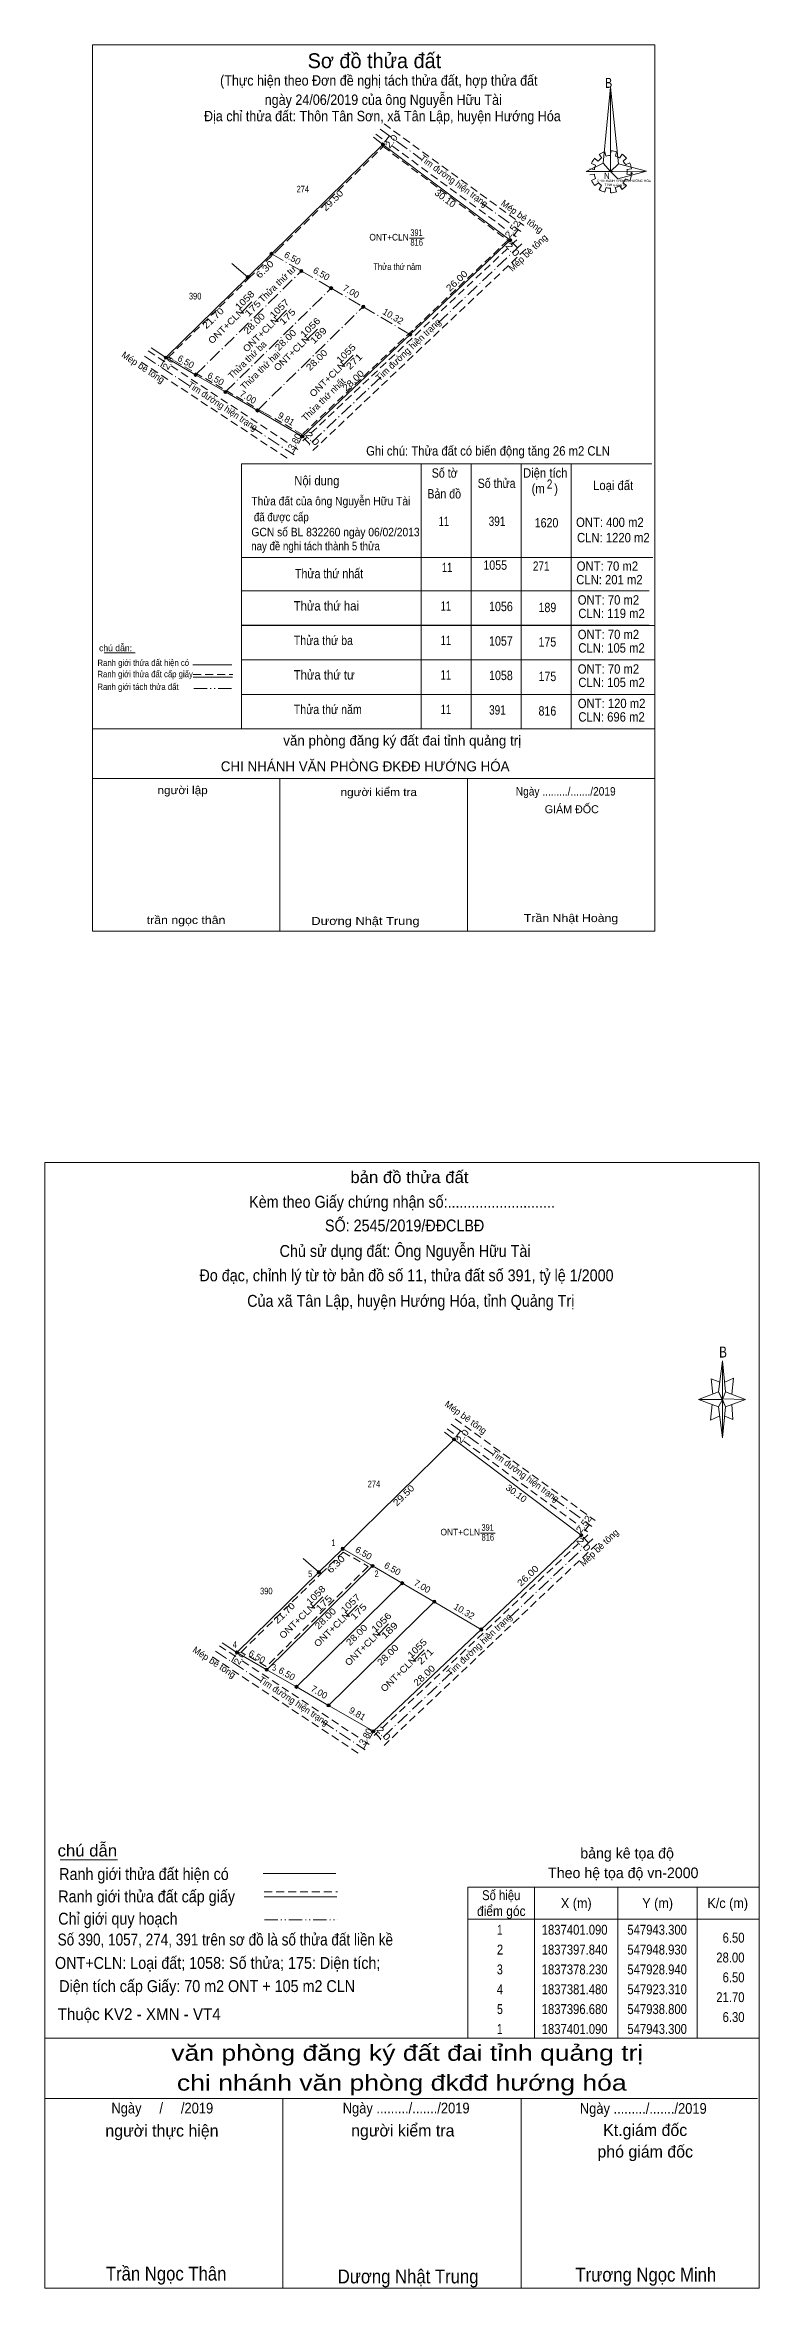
# Model space of a CAD drawing. Header units: metres. Extents: x 547336 to 548230, y 1836093 to 1837463.
# Drawn here: x 547695 to 547830, y 1837034.6 to 1837458.6 of the extents above; entities that cross this region are included whole.
import ezdxf
from ezdxf.enums import TextEntityAlignment as Align

# ---------------------------------------------------------------- set-up
doc = ezdxf.new("R2010")
doc.units = ezdxf.units.M
doc.header["$LTSCALE"] = 0.5
doc.header["$PDMODE"] = 32
doc.header["$PDSIZE"] = 0.25
for name, pattern in [('DASH_DOUBLE_DOT', [9.2, 5, -1.2, 0.3, -1.2, 0.3, -1.2]), ('DOT_DASHED', [7.7, 5, -1.2, 0.3, -1.2]), ('MEDIUM_DASHED', [4.5, 3, -1.5])]:
    doc.linetypes.add(name, pattern=pattern)
for name, color, linetype, lineweight in [('1', 7, 'Continuous', 13), ('10', 7, 'MEDIUM_DASHED', 13), ('17', 7, 'Continuous', 13), ('36', 7, 'MEDIUM_DASHED', 13), ('5', 7, 'Continuous', 13), ('6', 7, 'Continuous', 13), ('63', 7, 'Continuous', 13)]:
    doc.layers.add(name, color=color, linetype=linetype, lineweight=lineweight)
doc.layers.add('7', color=7, linetype='Continuous')

msp = doc.modelspace()

# ---------------------------------------------------------------- hatches: boundary and pattern name
at = {"layer": '10'}
for points in [[(547759.24, 1837439.74, 1), (547758.64, 1837439.74, 1)], [(547783.29, 1837421.64, 1), (547782.69, 1837421.64, 1)], [(547738.19, 1837419.07, 1), (547737.59, 1837419.07, 1)], [(547733.69, 1837414.66, 1), (547733.09, 1837414.66, 1)], [(547743.82, 1837415.82, 1), (547743.22, 1837415.82, 1)], [(547749.45, 1837412.57, 1), (547748.85, 1837412.57, 1)], [(547755.51, 1837409.07, 1), (547754.91, 1837409.07, 1)], [(547764.38, 1837403.8, 1), (547763.78, 1837403.8, 1)], [(547718.2, 1837399.46, 1), (547717.6, 1837399.46, 1)], [(547723.83, 1837396.21, 1), (547723.23, 1837396.21, 1)], [(547729.46, 1837392.97, 1), (547728.86, 1837392.97, 1)], [(547735.52, 1837389.47, 1), (547734.92, 1837389.47, 1)], [(547744.02, 1837384.58, 1), (547743.42, 1837384.58, 1)]]:
    msp.add_hatch(color=256, dxfattribs=at).paths.add_polyline_path(points)
at = {"layer": '63'}
for points in [[(547772.68, 1837195.04, 1), (547772.08, 1837195.04, 1)], [(547796.73, 1837176.94, 1), (547796.13, 1837176.94, 1)], [(547751.63, 1837174.37, 1), (547751.03, 1837174.37, 1)], [(547757.26, 1837171.12, 1), (547756.66, 1837171.12, 1)], [(547747.13, 1837169.96, 1), (547746.53, 1837169.96, 1)], [(547762.89, 1837167.87, 1), (547762.29, 1837167.87, 1)], [(547768.95, 1837164.37, 1), (547768.35, 1837164.37, 1)], [(547777.82, 1837159.1, 1), (547777.22, 1837159.1, 1)], [(547731.64, 1837154.76, 1), (547731.04, 1837154.76, 1)], [(547737.27, 1837151.51, 1), (547736.67, 1837151.51, 1)], [(547742.9, 1837148.27, 1), (547742.3, 1837148.27, 1)], [(547748.96, 1837144.77, 1), (547748.36, 1837144.77, 1)], [(547757.46, 1837139.88, 1), (547756.86, 1837139.88, 1)]]:
    msp.add_hatch(color=256, dxfattribs=at).paths.add_polyline_path(points)

# ---------------------------------------------------------------- linework, layer by layer
at = {"layer": '1'}
for p, q in [((547800.89, 1837438.37), (547801.09, 1837437.53)), ((547801.97, 1837437.67), (547801.99, 1837438.53)), ((547803.1, 1837438.37), (547802.9, 1837437.5)), ((547798.03, 1837435.11), (547798.88, 1837434.98)), ((547798.88, 1837434.12), (547798.03, 1837433.98)), ((547799.14, 1837435.84), (547798.36, 1837436.16)), ((547798.93, 1837437.13), (547799.57, 1837436.56)), ((547800.29, 1837437.18), (547799.83, 1837437.88)), ((547801.56, 1837434.6), (547802.38, 1837434.6)), ((547803.67, 1837437.18), (547804.13, 1837437.88)), ((547804.98, 1837437.13), (547804.34, 1837436.59)), ((547804.8, 1837435.86), (547805.58, 1837436.24)), ((547805.94, 1837435.11), (547805.06, 1837434.98)), ((547805.06, 1837434.12), (547805.94, 1837433.98)), ((547798.36, 1837432.93), (547799.14, 1837433.31)), ((547799.65, 1837432.5), (547798.98, 1837431.97)), ((547799.83, 1837431.24), (547800.27, 1837431.99)), ((547801.14, 1837431.59), (547800.89, 1837430.76)), ((547801.97, 1837430.62), (547801.97, 1837431.45)), ((547802.82, 1837431.59), (547803.08, 1837430.78)), ((547804.13, 1837431.24), (547803.67, 1837431.97)), ((547804.29, 1837432.5), (547804.98, 1837431.99)), ((547805.6, 1837432.91), (547804.75, 1837433.23)), ((547732.21, 1837379.41), (547809.76, 1837379.41)), ((547732.21, 1837379.41), (547732.21, 1837329.31)), ((547766.16, 1837379.41), (547766.16, 1837329.31)), ((547775.61, 1837379.41), (547775.61, 1837329.31)), ((547785.05, 1837379.41), (547785.05, 1837329.31)), ((547794.5, 1837379.41), (547794.5, 1837329.31)), ((547732.21, 1837361.71), (547809.95, 1837361.71)), ((547732.21, 1837355.38), (547809.24, 1837355.38)), ((547732.21, 1837348.87), (547809.24, 1837348.87)), ((547732.21, 1837348.86), (547810.32, 1837348.86)), ((547732.21, 1837342.35), (547810.32, 1837342.35)), ((547732.21, 1837342.35), (547809.24, 1837342.35)), ((547732.21, 1837335.83), (547810.32, 1837335.83)), ((547732.21, 1837335.83), (547809.24, 1837335.83)), ((547704.03, 1837329.31), (547810.32, 1837329.31)), ((547704.03, 1837328.4), (547704.03, 1837291.09)), ((547732.21, 1837329.31), (547810.32, 1837329.31)), ((547704.03, 1837319.94), (547810.32, 1837319.94)), ((547739.46, 1837319.94), (547739.46, 1837291.09)), ((547774.89, 1837319.94), (547774.89, 1837291.09))]:
    msp.add_line(p, q, dxfattribs=at)
for points in [[(547704.03, 1837291.09), (547704.03, 1837458.55), (547810.32, 1837458.55), (547810.32, 1837291.09)], [(547704.03, 1837291.09), (547704.03, 1837458.55), (547810.32, 1837458.55), (547810.32, 1837291.09)], [(547801.92, 1837450.57), (547801.97, 1837434.63), (547800.58, 1837436.21)], [(547801.92, 1837450.57), (547801.97, 1837434.63), (547803.44, 1837436.11)], [(547797.33, 1837434.63), (547800.58, 1837436.21), (547801.97, 1837434.63)], [(547808.77, 1837434.68), (547801.97, 1837434.63), (547803.44, 1837436.11)], [(547808.72, 1837434.71), (547803.31, 1837433.26), (547801.97, 1837434.63)], [(547772.38, 1837195.04), (547796.43, 1837176.94), (547777.52, 1837159.1), (547768.65, 1837164.37), (547762.59, 1837167.87), (547756.96, 1837171.12), (547751.33, 1837174.37)], [(547756.96, 1837171.12), (547762.59, 1837167.87), (547742.6, 1837148.27), (547736.97, 1837151.51)], [(547762.59, 1837167.87), (547768.65, 1837164.37), (547748.66, 1837144.77), (547742.6, 1837148.27)], [(547768.65, 1837164.37), (547777.52, 1837159.1), (547757.16, 1837139.88), (547748.66, 1837144.77)]]:
    msp.add_lwpolyline(points, close=True, dxfattribs=at)
at = {"layer": '1', "linetype": 'MEDIUM_DASHED'}
msp.add_lwpolyline([(547751.41, 1837173.75), (547756.14, 1837171.02), (547736.89, 1837152.13), (547732.16, 1837154.86), (547747.18, 1837169.6)], close=True, dxfattribs=at)
at = {"layer": '1'}
for centre, major_axis, start_param, end_param in [((547801.9822, 1837434.572), (3.9739, 0), 1.84955988, 2.13900916), ((547801.9822, 1837434.572), (3.9739, 0), 1.27924208, 1.56332225), ((547801.9822, 1837434.572), (3.9739, 0), 2.43958176, 2.72400246), ((547801.9822, 1837434.572), (3.1145, 0), 2.72368549, 3.01515824), ((547801.9822, 1837434.572), (3.1145, 0), 3.28229955, 3.56105054), ((547801.9822, 1837434.572), (3.1145, 0), 2.13373541, 2.44496261), ((547801.9822, 1837434.572), (3.1145, 0), 1.56985589, 1.85611068), ((547801.9822, 1837434.572), (3.1145, 0), 1.00270906, 1.2755622), ((547801.9822, 1837434.572), (3.9739, 0), 0.71056237, 0.99687234), ((547801.9822, 1837434.572), (3.1145, 0), 0.42678376, 0.70646463), ((547801.9822, 1837434.572), (3.1145, 0), 6.13558388, 6.41618463), ((547801.9822, 1837434.572), (3.9739, 0), 0.1390515, 0.43393316), ((547801.9822, 1837434.572), (3.9739, 0), 5.85230288, 6.13839648), ((547801.9822, 1837434.572), (3.9739, 0), 3.56988637, 3.85691866), ((547801.9822, 1837434.572), (3.1145, 0), 3.86077574, 4.13258255), ((547801.9595, 1837434.5484), (3.9739, 0), 4.1470906, 4.43659307), ((547801.9822, 1837434.572), (3.1145, 0), 4.43854677, 4.71314001), ((547801.9822, 1837434.572), (3.9739, 0), 4.71301008, 4.99761054), ((547801.9822, 1837434.572), (3.1145, 0), 4.99087134, 5.28933161), ((547801.9822, 1837434.572), (3.9739, 0), 5.28561416, 5.56798705), ((547801.9822, 1837434.572), (3.1145, 0), 5.56137327, 5.83951437)]:
    msp.add_ellipse(centre, major_axis=major_axis, ratio=0.995001, start_param=start_param, end_param=end_param, dxfattribs=at)
msp.add_point((547805.94, 1837434.3), dxfattribs=at)
at = {"layer": '10', "linetype": 'DOT_DASHED'}
for p, q in [((547758.4, 1837442.62), (547766.24, 1837436.92)), ((547777.64, 1837428.65), (547784.99, 1837423.3)), ((547785.17, 1837420.96), (547768.52, 1837405.22)), ((547737.89, 1837419.07), (547743.52, 1837415.82)), ((547735.22, 1837389.47), (547755.21, 1837409.07)), ((547713.86, 1837399.73), (547722.37, 1837394.12)), ((547758.52, 1837395.76), (547744.68, 1837382.67)), ((547734.05, 1837386.41), (547742.15, 1837381.07))]:
    msp.add_line(p, q, dxfattribs=at)
at = {"layer": '10'}
for p, q in [((547759.14, 1837443.63), (547785.58, 1837424.41)), ((547757.61, 1837441.71), (547759.65, 1837440.22)), ((547760.15, 1837441.35), (547758.94, 1837439.74)), ((547760.76, 1837439.4), (547782.59, 1837423.41)), ((547784.51, 1837423.65), (547782.99, 1837421.64)), ((547784.36, 1837420.19), (547782.99, 1837421.64)), ((547783.2, 1837420.75), (547784.24, 1837421.73)), ((547783.57, 1837422.7), (547784.14, 1837422.28)), ((547745.32, 1837385.18), (547782.42, 1837420.02)), ((547785.93, 1837419.96), (547745.7, 1837381.91)), ((547714.58, 1837400.75), (547717.78, 1837398.64)), ((547713.28, 1837398.62), (547741.39, 1837380.08)), ((547716.9, 1837397.73), (547717.9, 1837399.46)), ((547718.91, 1837397.89), (547741.32, 1837383.12)), ((547741.83, 1837381.28), (547743.72, 1837384.58)), ((547745.11, 1837383.11), (547743.72, 1837384.58)), ((547743.81, 1837383.76), (547744.47, 1837384.38)), ((547742.27, 1837382.49), (547742.88, 1837382.09)), ((547771.05, 1837197.01), (547773.09, 1837195.52)), ((547773.59, 1837196.65), (547772.38, 1837195.04)), ((547772.58, 1837198.93), (547799.02, 1837179.71)), ((547774.2, 1837194.7), (547796.03, 1837178.71)), ((547758.76, 1837140.48), (547795.86, 1837175.32)), ((547799.37, 1837175.26), (547759.14, 1837137.21)), ((547797.95, 1837178.95), (547796.43, 1837176.94)), ((547797.8, 1837175.49), (547796.43, 1837176.94)), ((547796.64, 1837176.05), (547797.68, 1837177.03)), ((547797.01, 1837178), (547797.58, 1837177.58)), ((547726.72, 1837153.92), (547754.83, 1837135.38)), ((547728.02, 1837156.05), (547731.22, 1837153.94)), ((547730.34, 1837153.03), (547731.34, 1837154.76)), ((547732.35, 1837153.19), (547754.76, 1837138.42)), ((547755.27, 1837136.58), (547757.16, 1837139.88)), ((547755.71, 1837137.79), (547756.32, 1837137.39)), ((547758.55, 1837138.41), (547757.16, 1837139.88)), ((547757.25, 1837139.06), (547757.91, 1837139.68))]:
    msp.add_line(p, q, dxfattribs=at)
at = {"layer": '10', "linetype": 'Continuous'}
for p, q in [((547757.13, 1837441.11), (547758.94, 1837439.74)), ((547758.94, 1837439.74), (547782.99, 1837421.64)), ((547763.95, 1837422.02), (547766.74, 1837422.02)), ((547730.4, 1837417.26), (547733.39, 1837414.66)), ((547717.9, 1837399.46), (547733.39, 1837414.66)), ((547731.99, 1837407.82), (547734.16, 1837409.99)), ((547738.54, 1837406.25), (547740.71, 1837408.42)), ((547744.38, 1837402.69), (547746.55, 1837404.86)), ((547715.12, 1837401.29), (547717.9, 1837399.46)), ((547751.14, 1837397.77), (547753.31, 1837399.94)), ((547717.9, 1837399.46), (547723.53, 1837396.21)), ((547723.53, 1837396.21), (547729.16, 1837392.97)), ((547770.57, 1837196.41), (547772.38, 1837195.04)), ((547772.38, 1837195.04), (547796.43, 1837176.94)), ((547743.84, 1837172.56), (547746.83, 1837169.96)), ((547751.33, 1837174.37), (547756.96, 1837171.12)), ((547731.34, 1837154.76), (547746.83, 1837169.96)), ((547748.66, 1837144.77), (547768.65, 1837164.37)), ((547728.56, 1837156.59), (547731.34, 1837154.76)), ((547731.34, 1837154.76), (547736.97, 1837151.51))]:
    msp.add_line(p, q, dxfattribs=at)
for points in [[(547733.39, 1837414.66), (547737.89, 1837419.07), (547758.94, 1837439.74)], [(547743.72, 1837384.58), (547764.08, 1837403.8), (547782.99, 1837421.64)], [(547729.16, 1837392.97), (547735.22, 1837389.47), (547743.72, 1837384.58)], [(547746.83, 1837169.96), (547751.33, 1837174.37), (547772.38, 1837195.04)], [(547757.16, 1837139.88), (547777.52, 1837159.1), (547796.43, 1837176.94)], [(547736.97, 1837151.51), (547756.96, 1837171.12), (547762.59, 1837167.87)], [(547736.97, 1837151.51), (547742.6, 1837148.27), (547762.59, 1837167.87), (547768.65, 1837164.37), (547777.52, 1837159.1)], [(547742.6, 1837148.27), (547748.66, 1837144.77), (547757.16, 1837139.88)]]:
    msp.add_lwpolyline(points, dxfattribs=at)
at = {"layer": '10'}
for points in [[(547739.16, 1837419.9), (547758.97, 1837439.35), (547782.53, 1837421.61), (547764.51, 1837404.61)], [(547736.43, 1837389.11), (547718.39, 1837399.52), (547733.6, 1837414.45), (547739.16, 1837419.9)], [(547764.51, 1837404.61), (547743.68, 1837384.95), (547736.43, 1837389.11)]]:
    msp.add_lwpolyline(points, dxfattribs=at)
at = {"layer": '10', "linetype": 'DOT_DASHED'}
for points in [[(547723.53, 1837396.21), (547743.52, 1837415.82), (547749.15, 1837412.57)], [(547729.16, 1837392.97), (547749.15, 1837412.57), (547755.21, 1837409.07), (547764.08, 1837403.8)]]:
    msp.add_lwpolyline(points, dxfattribs=at)
at = {"layer": '10', "linetype": 'Continuous'}
for centre in [(547758.94, 1837439.74), (547782.99, 1837421.64), (547737.89, 1837419.07), (547733.39, 1837414.66), (547743.52, 1837415.82), (547749.15, 1837412.57), (547755.21, 1837409.07), (547764.08, 1837403.8), (547717.9, 1837399.46), (547723.53, 1837396.21), (547729.16, 1837392.97), (547735.22, 1837389.47), (547743.72, 1837384.58)]:
    msp.add_circle(centre, 0.3, dxfattribs=at)
at = {"layer": '17'}
for p, q in [((547706.22, 1837343.7), (547712.1, 1837343.7)), ((547697.92, 1837115.6), (547708.78, 1837115.6))]:
    msp.add_line(p, q, dxfattribs=at)
at = {"layer": '5'}
for p, q in [((547822.34, 1837204.05), (547823.09, 1837209.91)), ((547822.34, 1837201.21), (547818.59, 1837202.55)), ((547823.69, 1837201.21), (547823.09, 1837195.35)), ((547823.69, 1837204.05), (547827.44, 1837202.55)), ((547824.89, 1837201.65), (547825.04, 1837198.81)), ((547825.04, 1837198.81), (547823.54, 1837199.41)), ((547695.04, 1837081.89), (547830.04, 1837081.89)), ((547695.04, 1837070.49), (547829.74, 1837070.49)), ((547695.04, 1837070.49), (547829.74, 1837070.49)), ((547695.04, 1837070.49), (547829.74, 1837070.49)), ((547740.04, 1837034.65), (547740.04, 1837070.49)), ((547785.04, 1837034.65), (547785.04, 1837070.49))]:
    msp.add_line(p, q, dxfattribs=at)
for points in [[(547704.04, 1837458.56), (547810.33, 1837458.56), (547810.33, 1837291.1), (547704.04, 1837291.1)], [(547695.04, 1837247.35), (547830.04, 1837247.35), (547830.04, 1837034.65), (547695.04, 1837034.65)], [(547823.09, 1837209.91), (547823.69, 1837204.05), (547823.09, 1837202.55)], [(547823.09, 1837202.55), (547818.59, 1837202.55), (547822.34, 1837204.05), (547823.69, 1837201.21), (547827.44, 1837202.55), (547823.09, 1837202.71)], [(547823.09, 1837202.55), (547823.09, 1837195.35), (547822.34, 1837201.21)]]:
    msp.add_lwpolyline(points, close=True, dxfattribs=at)
for points in [[(547822.64, 1837205.85), (547820.99, 1837206.45), (547821.29, 1837203.61)], [(547823.54, 1837205.85), (547825.19, 1837206.61), (547824.89, 1837203.61)], [(547823.09, 1837202.55), (547822.34, 1837204.05), (547818.59, 1837202.55)], [(547821.14, 1837201.65), (547820.84, 1837198.65), (547822.49, 1837199.41)], [(547823.09, 1837202.55), (547823.69, 1837201.21), (547827.44, 1837202.55)], [(547830.04, 1837034.65), (547695.04, 1837034.65), (547695.04, 1837070.49)]]:
    msp.add_lwpolyline(points, dxfattribs=at)
at = {"layer": '6'}
for p, q in [((547722.99, 1837341.43), (547730.39, 1837341.43)), ((547723.1, 1837339.06), (547730.49, 1837339.06)), ((547736.32, 1837113), (547750.02, 1837113)), ((547736.52, 1837108.6), (547750.24, 1837108.6))]:
    msp.add_line(p, q, dxfattribs=at)
at = {"layer": '6', "linetype": 'MEDIUM_DASHED'}
for p, q in [((547723.1, 1837339.55), (547730.56, 1837339.55)), ((547736.52, 1837109.53), (547750.32, 1837109.53))]:
    msp.add_line(p, q, dxfattribs=at)
at = {"layer": '63', "linetype": 'DASH_DOUBLE_DOT'}
for p, q in [((547723.2, 1837336.92), (547730.65, 1837336.92)), ((547736.57, 1837104.22), (547750.37, 1837104.22))]:
    msp.add_line(p, q, dxfattribs=at)
at = {"layer": '63', "linetype": 'DOT_DASHED'}
for p, q in [((547771.84, 1837197.92), (547779.68, 1837192.22)), ((547791.08, 1837183.95), (547798.43, 1837178.6)), ((547798.61, 1837176.26), (547781.96, 1837160.52)), ((547727.3, 1837155.03), (547735.81, 1837149.42)), ((547771.96, 1837151.06), (547758.12, 1837137.97)), ((547747.49, 1837141.71), (547755.59, 1837136.37))]:
    msp.add_line(p, q, dxfattribs=at)
at = {"layer": '63'}
for p, q in [((547777.39, 1837177.32), (547780.18, 1837177.32)), ((547745.43, 1837163.12), (547747.6, 1837165.29)), ((547751.98, 1837161.55), (547754.15, 1837163.72)), ((547757.82, 1837157.99), (547759.99, 1837160.16)), ((547764.58, 1837153.07), (547766.75, 1837155.24)), ((547787.59, 1837110.39), (547787.59, 1837081.89)), ((547803.34, 1837110.39), (547803.34, 1837081.89)), ((547818.34, 1837110.39), (547818.34, 1837081.89)), ((547774.99, 1837104.39), (547830.04, 1837104.39))]:
    msp.add_line(p, q, dxfattribs=at)
msp.add_lwpolyline([(547774.99, 1837110.39), (547830.04, 1837110.39), (547830.04, 1837081.89), (547774.99, 1837081.89)], close=True, dxfattribs=at)
for centre in [(547772.38, 1837195.04), (547796.43, 1837176.94), (547751.33, 1837174.37), (547756.96, 1837171.12), (547746.83, 1837169.96), (547762.59, 1837167.87), (547768.65, 1837164.37), (547777.52, 1837159.1), (547731.34, 1837154.76), (547736.97, 1837151.51), (547742.6, 1837148.27), (547748.66, 1837144.77), (547757.16, 1837139.88)]:
    msp.add_circle(centre, 0.3, dxfattribs=at)

# ---------------------------------------------------------------- texts
at = {"layer": '1'}
msp.add_text('Sơ đồ thửa đất', height=2.811, dxfattribs=at).set_placement((547757.325, 1837454.16), align=Align.CENTER)
for s, height, width, p in [('B', 1.871, 0.8, (547800.93, 1837450.44)), ('N', 1.17, 0.9, (547800.74, 1837433.24)), ('CHI NHÁNH VPĐKĐĐ-HƯỚNG HÓA', 0.4426, 0.95, (547799.38, 1837432.64)), ('TỈNH quảng trị', 0.4428, 1.05, (547800.82, 1837431.89))]:
    msp.add_text(s, height=height, dxfattribs=dict(at, width=width)).set_placement(p)
for s, height, p in [('văn phòng đăng ký đất đai tỉnh quảng trị', 1.89, (547785.06, 1837326.16)), ('CHI NHÁNH VĂN PHÒNG ĐKĐĐ HƯỚNG HÓA', 1.889, (547782.86, 1837321.28)), ('GIÁM ĐỐC', 1.512, (547799.74, 1837313.36))]:
    msp.add_text(s, height=height, dxfattribs=at).set_placement(p, align=Align.RIGHT)
for s, height, width, p in [('người lập', 1.512, 1.1, (547725.82, 1837316.97)), ('người kiểm tra', 1.512, 1.1, (547765.37, 1837316.6)), ('trần ngọc thân', 1.512, 1.15, (547729.16, 1837292.43)), ('Dương Nhật Trung', 1.51, 1.2, (547765.86, 1837292.25)), ('Trần Nhật Hoàng', 1.512, 1.15, (547803.41, 1837292.79))]:
    msp.add_text(s, height=height, dxfattribs=dict(at, width=width)).set_placement(p, align=Align.RIGHT)
for s, width, p in [('ONT+CLN', 0.95, (547773.54, 1837176.89)), ('816', 0.85, (547778.755, 1837175.91)), ('391', 0.8, (547778.72, 1837177.76))]:
    msp.add_text(s, height=1.25, dxfattribs=dict(at, width=width)).set_placement(p, align=Align.CENTER)
at = {"layer": '10'}
for s, rotation, width, p in [('2.0', 53.073, 1.15, (547761.0427, 1837439.9745)), ('Tim đường hiện trạng', 323.998, 0.95, (547771.9876, 1837432.3441)), ('29.50', 44.478, 1.15, (547749.8521, 1837428.7108)), ('30.10', 323.035, 1.05, (547770.3342, 1837429.0371)), ('2.52', 52.903, 1.1, (547783.9491, 1837423.363)), ('2.0', 313.375, 1.25, (547782.982, 1837419.4842)), ('6.30', 44.421, 1.2, (547737.0426, 1837415.6937)), ('26.00', 43.332, 1.15, (547773.3261, 1837413.5073)), ('21.70', 44.459, 1.15, (547727.2923, 1837406.4599)), ('ONT+CLN', 44.436, 1.1, (547729.7274, 1837404.9772)), ('1058', 44.436, 1.15, (547733.2524, 1837409.8618)), ('175', 44.436, 1.25, (547734.7774, 1837408.3225)), ('1057', 44.436, 1.15, (547739.8024, 1837408.2918)), ('175', 44.436, 1.25, (547741.3274, 1837406.7525)), ('ONT+CLN', 44.436, 1.1, (547736.2774, 1837403.4072)), ('28.00', 44.45, 1.15, (547735.0623, 1837405.4494)), ('28.00', 44.436, 1.15, (547740.9724, 1837402.3386)), ('1056', 44.436, 1.2, (547745.6424, 1837404.7216)), ('189', 44.436, 1.3, (547747.1674, 1837403.1923)), ('ONT+CLN', 44.436, 1.1, (547742.1174, 1837399.8472)), ('28.00', 44.436, 1.15, (547746.8524, 1837398.5586)), ('1055', 44.436, 1.15, (547752.4024, 1837399.8118)), ('271', 44.436, 1.25, (547753.9374, 1837398.2831)), ('2.0', 59.971, 1.05, (547718.9305, 1837398.1172)), ('ONT+CLN', 44.436, 1.1, (547748.8774, 1837394.9272)), ('28.00', 43.35, 1.15, (547753.746, 1837394.6682)), ('Tim đường hiện trạng', 326.591, 0.95, (547728.2959, 1837389.7768)), ('2.0', 313.398, 1.25, (547745.1627, 1837383.7544))]:
    msp.add_text(s, height=1.25, rotation=rotation, dxfattribs=dict(at, width=width)).set_placement(p, align=Align.CENTER)
for s, width, p in [('274', 0.85, (547743.79, 1837430.68)), ('ONT+CLN', 0.95, (547760.1, 1837421.59)), ('816', 0.85, (547765.315, 1837420.61)), ('391', 0.8, (547765.28, 1837422.46)), ('Thửa thứ năm', 0.85, (547761.675, 1837416.02)), ('390', 0.85, (547723.45, 1837410.45)), ('274', 0.85, (547757.23, 1837185.98)), ('390', 0.85, (547736.89, 1837165.75))]:
    msp.add_text(s, height=1.25, dxfattribs=dict(at, width=width)).set_placement(p, align=Align.CENTER)
for s, rotation, p in [('Mép bê tông', 323.986, (547784.8826, 1837425.6403)), ('Mép bê tông', 43.405, (547786.7805, 1837418.8263)), ('Thửa thứ tư', 44.45, (547739.4173, 1837412.9379)), ('6.50', 330.004, (547741.5325, 1837417.7253)), ('6.50', 330.004, (547746.9925, 1837414.7653)), ('7.00', 329.991, (547752.6124, 1837411.4249)), ('10.32', 329.284, (547760.5308, 1837406.7185)), ('Tim đường hiện trạng', 43.4, (547764.1456, 1837400.4937)), ('Mép bê tông', 326.593, (547713.2809, 1837397.1095)), ('6.50', 330.004, (547721.3825, 1837398.1553)), ('Thửa thứ ba', 44.45, (547733.7273, 1837398.5964)), ('Thửa thứ hai', 44.436, (547736.2024, 1837396.6368)), ('6.50', 330.08, (547727.0233, 1837394.9076)), ('Thửa thứ nhất', 44.436, (547748.1474, 1837391.0959)), ('7.00', 329.991, (547733.1424, 1837391.4449)), ('9.81', 330.088, (547740.3583, 1837387.3653)), ('3.80', 60.199, (547742.7688, 1837383.2644))]:
    msp.add_text(s, height=1.25, rotation=rotation, dxfattribs=at).set_placement(p, align=Align.CENTER)
at = {"layer": '36'}
for s, width, p in [('1', 0.65, (547749.585, 1837174.89)), ('5', 0.75, (547745.19, 1837169.01)), ('2', 0.8, (547757.73, 1837169.01)), ('4', 0.8, (547730.925, 1837155.64)), ('3', 0.75, (547738.36, 1837151.34))]:
    msp.add_text(s, height=1.25, dxfattribs=dict(at, width=width)).set_placement(p, align=Align.CENTER)
for s, p in [('bảng kê tọa độ', (547805.085, 1837115.84)), ('Theo hệ tọa độ vn-2000', (547804.365, 1837112.13))]:
    msp.add_text(s, height=2, dxfattribs=at).set_placement(p, align=Align.CENTER)
at = {"layer": '5'}
for s, height, width, p in [('bản đồ thửa đất', 2.25, 1.05, (547763.945, 1837243.47)), ('Kèm theo Giấy chứng nhận số:...........................', 2.25, 0.9, (547762.56, 1837238.81)), ('SỐ: 2545/2019/ĐĐCLBĐ', 2.25, 0.9, (547763.035, 1837234.33)), ('Chủ sử dụng đất: Ông Nguyễn Hữu Tài', 2.25, 0.9, (547763.12, 1837229.51)), ('Đo đạc, chỉnh lý từ tờ bản đồ số 11, thửa đất số 391, tỷ lệ 1/2000 ', 2.25, 0.9, (547763.77, 1837224.91)), ('Của xã Tân Lập, huyện Hướng Hóa, tỉnh Quảng Trị', 2.25, 0.9, (547764.205, 1837220.09)), ('B', 2.066, 0.8, (547823.215, 1837210.51)), ('văn phòng đăng ký đất đai tỉnh quảng trị', 3, 1.25, (547763.535, 1837077.61)), ('chi nhánh văn phòng đkđđ hướng hóa', 3, 1.25, (547762.495, 1837071.97)), ('Ngày     /     /2019', 2.025, 0.9, (547717.235, 1837067.66)), ('Ngày ........./......./2019', 2.025, 0.9, (547763.325, 1837067.67)), ('Ngày ........./......./2019', 2.025, 0.9, (547808.145, 1837067.6)), ('Trần Ngọc Thân', 2.62, 0.9, (547717.96, 1837036.09)), ('Dương Nhật Trung', 2.62, 0.9, (547763.695, 1837035.55)), ('Trương Ngọc Minh', 2.62, 0.9, (547808.62, 1837035.89))]:
    msp.add_text(s, height=height, dxfattribs=dict(at, width=width)).set_placement(p, align=Align.CENTER)
for s, p in [('người thực hiện', (547717.17, 1837063.28)), ('người kiểm tra', (547762.69, 1837063.31)), ('Kt.giám đốc', (547808.505, 1837063.4)), ('phó giám đốc', (547808.51, 1837059.33))]:
    msp.add_text(s, height=2.25, dxfattribs=at).set_placement(p, align=Align.CENTER)
at = {"layer": '6'}
for s, height, width, p in [('Ghi chú: Thửa đất có biến động tăng 26 m2 CLN', 1.77, 0.9, (547755.77, 1837380.95)), ('Số tờ', 1.771, 0.85, (547768.16, 1837376.77)), ('Diện tích', 1.771, 0.9, (547785.41, 1837376.78)), ('Nội dung', 1.771, 0.9, (547742.18, 1837375.32)), ('Bản đồ', 1.771, 0.85, (547767.33, 1837372.84)), ('Số thửa', 1.771, 0.85, (547776.84, 1837374.82)), ('(m   )', 1.771, 0.9, (547787.04, 1837373.84)), ('2', 1.771, 0.8, (547789.91, 1837374.67)), ('Loại đất', 1.771, 0.9, (547798.66, 1837374.43)), ('Thửa đất của ông Nguyễn Hữu Tài', 1.61, 0.9, (547734.06, 1837371.54)), (' đã được cấp ', 1.61, 0.85, (547734.04, 1837368.54)), ('GCN số BL 832260 ngày 06/02/2013', 1.61, 0.9, (547734.09, 1837365.69)), ('11', 1.77, 0.75, (547769.47, 1837367.65)), ('391', 1.77, 0.8, (547778.92, 1837367.65)), ('1620', 1.77, 0.85, (547787.62, 1837367.37)), ('ONT: 400 m2', 1.77, 0.9, (547795.44, 1837367.46)), ('CLN: 1220 m2', 1.77, 0.9, (547795.62, 1837364.56)), ('nay đề nghi tách thành 5 thửa', 1.61, 0.85, (547734.04, 1837363.04)), ('Thửa thứ nhất', 1.771, 0.85, (547742.31, 1837357.76)), ('11', 1.77, 0.75, (547770.08, 1837358.92)), ('1055', 1.77, 0.85, (547777.92, 1837359.36)), ('271', 1.77, 0.8, (547787.27, 1837359.17)), ('CLN: 201 m2', 1.77, 0.9, (547795.47, 1837356.62)), ('ONT: 70 m2', 1.77, 0.9, (547795.56, 1837359.18)), ('Thửa thứ hai', 1.77, 0.9, (547742.08, 1837351.67)), ('11', 1.77, 0.75, (547769.85, 1837351.65)), ('1056', 1.77, 0.85, (547779, 1837351.55)), ('189', 1.77, 0.85, (547788.34, 1837351.36)), ('ONT: 70 m2', 1.77, 0.9, (547795.76, 1837352.79)), ('CLN: 119 m2', 1.77, 0.9, (547795.87, 1837350.24)), ('Thửa thứ ba', 1.77, 0.85, (547742.08, 1837345.14)), ('11', 1.77, 0.75, (547769.85, 1837345.14)), ('1057', 1.77, 0.85, (547779, 1837345.04)), ('175', 1.77, 0.85, (547788.34, 1837344.85)), ('ONT: 70 m2', 1.77, 0.9, (547795.76, 1837346.26)), ('CLN: 105 m2', 1.77, 0.9, (547795.87, 1837343.72)), ('Ranh giới thửa đất cấp giấy', 1.215, 0.9, (547704.98, 1837339.06)), ('Ranh giới thửa đất hiện có ', 1.215, 0.9, (547704.99, 1837341.19)), ('Thửa thứ tư', 1.77, 0.9, (547742.08, 1837338.63)), ('ONT: 70 m2', 1.77, 0.9, (547795.76, 1837339.74)), ('Ranh giới tách thửa đất', 1.215, 0.9, (547704.97, 1837336.65)), ('11', 1.77, 0.75, (547769.85, 1837338.62)), ('1058', 1.77, 0.85, (547779, 1837338.52)), ('175', 1.77, 0.85, (547788.34, 1837338.33)), ('CLN: 105 m2', 1.77, 0.9, (547795.87, 1837337.2)), ('Thửa thứ năm', 1.77, 0.85, (547742.08, 1837332.1)), ('11', 1.77, 0.75, (547769.85, 1837332.09)), ('391', 1.77, 0.8, (547779, 1837332)), ('816', 1.77, 0.85, (547788.34, 1837331.81)), ('ONT: 120 m2', 1.77, 0.9, (547795.76, 1837333.23)), ('CLN: 696 m2', 1.77, 0.9, (547795.87, 1837330.68)), ('chú dẫn', 2.25, 1.05, (547697.45, 1837116.22)), ('Ranh giới thửa đất hiện có ', 2.25, 0.9, (547697.75, 1837111.78)), ('Ranh giới thửa đất cấp giấy', 2.25, 0.9, (547697.58, 1837107.55)), ('Chỉ giới quy hoạch', 2.25, 0.9, (547697.57, 1837103.34)), ('Số 390, 1057, 274, 391 trên sơ đồ là số thửa đất liền kề', 2.25, 0.85, (547697.46, 1837099.4)), ('ONT+CLN: Loại đất; 1058: Số thửa; 175: Diện tích;', 2.25, 0.9, (547696.96, 1837094.98)), ('Diện tích cấp Giấy: 70 m2 ONT + 105 m2 CLN', 2.25, 0.9, (547697.76, 1837090.6)), ('Thuộc KV2 - XMN - VT4', 2.25, 0.95, (547697.46, 1837085.3))]:
    msp.add_text(s, height=height, dxfattribs=dict(at, width=width)).set_placement(p)
msp.add_text('chú dẫn:', height=1.215, dxfattribs=at).set_placement((547705.28, 1837343.98))
at = {"layer": '6', "width": 0.9}
msp.add_text('Ngày ........./......./2019', height=1.594, dxfattribs=at).set_placement((547793.485, 1837316.7), align=Align.CENTER)
at = {"layer": '63'}
for s, rotation, p in [('Mép bê tông', 323.986, (547774.2326, 1837198.7103)), ('Mép bê tông', 43.405, (547800.2205, 1837174.1263)), ('6.50', 330.004, (547754.9725, 1837173.0253)), ('6.50', 330.004, (547760.4325, 1837170.0653)), ('7.00', 329.991, (547766.0524, 1837166.7249)), ('10.32', 329.284, (547773.9708, 1837162.0185)), ('Tim đường hiện trạng', 43.4, (547777.5856, 1837155.7937)), ('Mép bê tông', 326.593, (547726.7209, 1837152.4095)), ('6.50', 330.004, (547734.8225, 1837153.4553)), ('6.50', 330.08, (547740.4633, 1837150.2076)), ('7.00', 329.991, (547746.5824, 1837146.7449)), ('9.81', 330.088, (547753.7983, 1837142.6653)), ('3.80', 60.199, (547756.2088, 1837138.5644))]:
    msp.add_text(s, height=1.25, rotation=rotation, dxfattribs=at).set_placement(p, align=Align.CENTER)
for s, rotation, width, p in [('2.0', 53.073, 1.15, (547774.4827, 1837195.2745)), ('Tim đường hiện trạng', 323.998, 0.95, (547785.4276, 1837187.6441)), ('29.50', 44.478, 1.15, (547763.2921, 1837184.0108)), ('30.10', 323.035, 1.05, (547783.7742, 1837184.3371)), ('2.52', 52.903, 1.1, (547797.3891, 1837178.663)), ('2.0', 313.375, 1.25, (547796.4221, 1837174.7841)), ('6.30', 44.421, 1.2, (547750.4826, 1837170.9937)), ('26.00', 43.332, 1.15, (547786.7661, 1837168.8073)), ('1058', 44.436, 1.15, (547746.6924, 1837165.1618)), ('21.70', 44.459, 1.15, (547740.7324, 1837161.76)), ('ONT+CLN', 44.436, 1.1, (547743.1674, 1837160.2772)), ('ONT+CLN', 44.436, 1.1, (547749.7174, 1837158.7072)), ('28.00', 44.45, 1.15, (547748.5023, 1837160.7494)), ('175', 44.436, 1.25, (547748.2174, 1837163.6225)), ('1057', 44.436, 1.15, (547753.2424, 1837163.5918)), ('175', 44.436, 1.25, (547754.7674, 1837162.0525)), ('ONT+CLN', 44.436, 1.1, (547755.5574, 1837155.1472)), ('28.00', 44.436, 1.15, (547754.4124, 1837157.6386)), ('1056', 44.436, 1.2, (547759.0824, 1837160.0216)), ('189', 44.436, 1.3, (547760.6074, 1837158.4923)), ('2.0', 59.971, 1.05, (547732.3705, 1837153.4172)), ('28.00', 44.436, 1.15, (547760.2924, 1837153.8586)), ('ONT+CLN', 44.436, 1.1, (547762.3174, 1837150.2272)), ('1055', 44.436, 1.15, (547765.8424, 1837155.1118)), ('271', 44.436, 1.25, (547767.3774, 1837153.5831)), ('Tim đường hiện trạng', 326.591, 0.95, (547741.7359, 1837145.0768)), ('28.00', 43.35, 1.15, (547767.186, 1837149.9682)), ('2.0', 313.398, 1.25, (547758.6027, 1837139.0544))]:
    msp.add_text(s, height=1.25, rotation=rotation, dxfattribs=dict(at, width=width)).set_placement(p, align=Align.CENTER)
for s, width, p in [('Số hiệu', 0.85, (547781.295, 1837107.97)), ('X (m)', 0.95, (547795.475, 1837106.47)), ('Y (m)', 0.95, (547810.855, 1837106.47)), ('K/c (m)', 0.95, (547824.105, 1837106.47)), ('điểm góc', 0.9, (547781.305, 1837104.97)), (' 1', 0.75, (547780.77, 1837101.44)), ('1837401.090', 0.85, (547795.17, 1837101.44)), ('547943.300', 0.85, (547810.765, 1837101.44)), (' 2', 0.85, (547780.77, 1837097.69)), ('1837397.840', 0.85, (547795.17, 1837097.69)), ('547948.930', 0.85, (547810.765, 1837097.69)), (' 3', 0.8, (547780.76, 1837093.94)), ('1837378.230', 0.85, (547795.17, 1837093.94)), ('547928.940', 0.85, (547810.765, 1837093.94)), (' 4', 0.85, (547780.765, 1837090.19)), ('1837381.480', 0.85, (547795.17, 1837090.19)), ('547923.310', 0.85, (547810.765, 1837090.19)), (' 5', 0.8, (547780.775, 1837086.44)), ('1837396.680', 0.85, (547795.17, 1837086.44)), ('547938.800', 0.85, (547810.765, 1837086.44)), (' 1', 0.75, (547780.77, 1837082.69)), ('1837401.090', 0.85, (547795.17, 1837082.69)), ('547943.300', 0.85, (547810.765, 1837082.69))]:
    msp.add_text(s, height=1.875, dxfattribs=dict(at, width=width)).set_placement(p, align=Align.CENTER)
at = {"layer": '63', "width": 0.85}
for s, p in [('6.50', (547827.28, 1837099.94)), ('28.00', (547827.27, 1837096.19)), ('21.70', (547827.27, 1837088.69)), ('6.50', (547827.28, 1837092.44)), ('6.30', (547827.28, 1837084.94))]:
    msp.add_text(s, height=1.875, dxfattribs=at).set_placement(p, align=Align.RIGHT)
at = {"layer": '7', "width": 0.9}
for s, height, p in [('(Thực hiện theo Đơn đề nghị tách thửa đất, hợp thửa đất ', 1.968, (547758.49, 1837450.85)), ('ngày 24/06/2019 của ông Nguyễn Hữu Tài', 1.97, (547759, 1837447.21)), ('Địa chỉ thửa đất: Thôn Tân Sơn, xã Tân Lập, huyện Hướng Hóa', 1.97, (547758.835, 1837444.12))]:
    msp.add_text(s, height=height, dxfattribs=at).set_placement(p, align=Align.CENTER)

doc.saveas('drawing.dxf')
